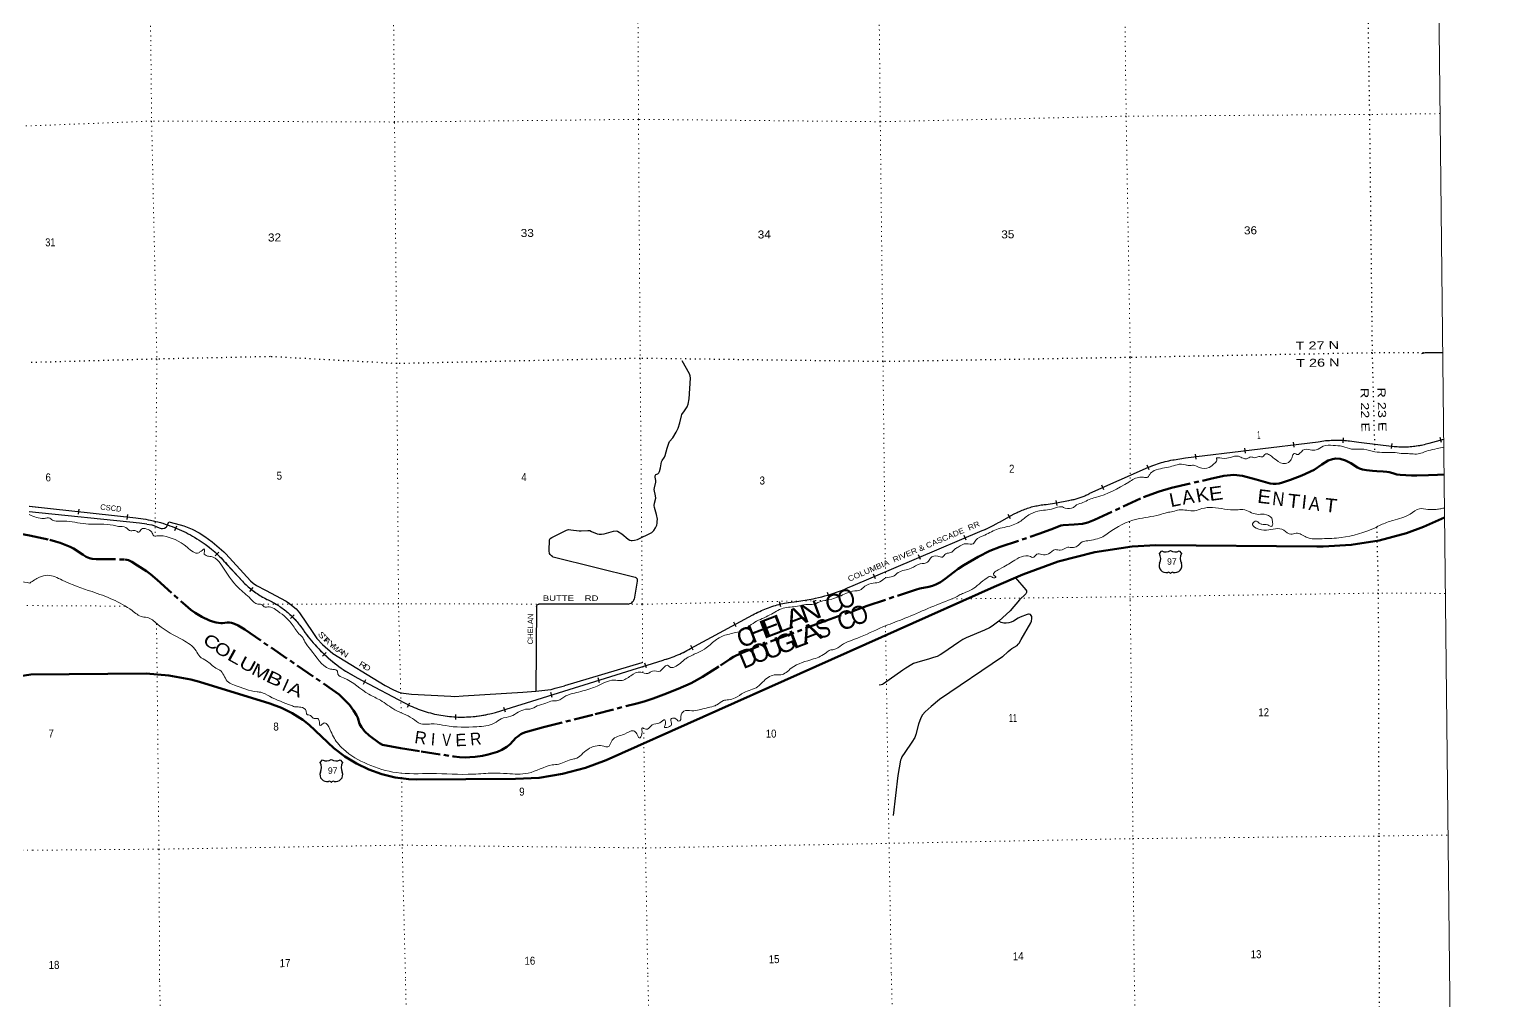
# Model space of a CAD drawing. Header units: feet. Extents: x -3 to 248627, y 0 to 184934.
# Drawn here: x 216568 to 248627, y 92388 to 113632 of the extents above; entities that cross this region are included whole.
import ezdxf
from ezdxf.enums import TextEntityAlignment as Align

# ---------------------------------------------------------------- set-up
doc = ezdxf.new("R2010")
doc.units = ezdxf.units.FT
doc.header["$LTSCALE"] = 70
doc.linetypes.add('DOTTED', pattern=[1.5, 0.3, -1.2])
doc.linetypes.add('LONG_DASH_SHORT_DASH', pattern=[9.9, 6, -1.2, 1.5, -1.2])
for name, color, linetype, lineweight in [('11', 7, 'LONG_DASH_SHORT_DASH', 60), ('16', 7, 'Continuous', 25), ('20', 7, 'Continuous', 70), ('29', 7, 'Continuous', 25), ('30', 7, 'Continuous', 35), ('34', 7, 'Continuous', 25), ('39', 7, 'Continuous', 13), ('4', 7, 'Continuous', 13), ('6', 7, 'DOTTED', 25), ('7', 7, 'DOTTED', 13)]:
    doc.layers.add(name, color=color, linetype=linetype, lineweight=lineweight)
doc.layers.add('12', color=7, linetype='Continuous')
doc.layers.add('41', color=7, linetype='Continuous')

msp = doc.modelspace()

# ---------------------------------------------------------------- linework, layer by layer
at = {"layer": '11'}
for points in [[(235939, 101375.78), (236039.97, 101404.68), (236235.68, 101436.59), (236314.35, 101460.73), (236383.06, 101487.98), (236486.81, 101541.22), (236594.33, 101613.08), (236876.94, 101835.4), (237002.01, 101915.38), (237313.07, 102095.83), (237568.92, 102226.35), (237792.41, 102316.34), (238662.79, 102602.25), (238961.45, 102717.57), (239121.64, 102780.27), (239169.85, 102788.82), (239408.08, 102801.62), (239589.63, 102817.17), (239650.38, 102828.26), (239711.99, 102845.67), (239853.71, 102903.37), (240930.03, 103399.09), (241270.28, 103526.26), (241540.45, 103604.89), (242389.83, 103799.83), (242686.65, 103869.02), (242903.1, 103890.74), (243088.28, 103867.87), (243386.79, 103789.19), (243696.55, 103697.03), (243762.13, 103687.8), (243826.01, 103687.8), (243892.23, 103698.8), (243966.33, 103717.21), (244143.67, 103776.35), (244390.02, 103874.79), (244659.61, 103995.36), (244828.99, 104115.95), (244966.31, 104198.38), (245057.31, 104232.34), (245132.87, 104246.73), (245227.62, 104241), (245339.7, 104204.49), (245462.36, 104144.02), (245605.66, 104045.68), (245645.82, 104028.47), (245714.69, 104008.06), (245800.89, 103990.02), (245932.09, 103972.89), (246026.69, 103966.75), (246167.31, 103960.44), (246247.68, 103952.31), (246296.41, 103943.1), (246377.26, 103922.39), (246468.04, 103899.06), (246537.35, 103887.35), (246662.07, 103879.06), (246784.84, 103875.31), (246901.12, 103875.12), (247156.11, 103880.62), (247353.46, 103887.67), (247499.03, 103896.13)], [(216338.66, 102605.82), (216571.75, 102563.08)], [(216571.75, 102563.08), (217015.9, 102463.44), (217140.32, 102432.7), (217244.41, 102397.53), (217462.89, 102311.29), (217530.7, 102278.66), (217743.41, 102136.95), (217808.26, 102098.42), (217880.24, 102066.84), (217942.31, 102051.56), (218032.35, 102046.77), (218658.56, 102037.15), (218696.37, 102031.29), (218733.84, 102020.39), (218808.61, 101986), (218935.57, 101907.34), (219128.03, 101780.77), (219213.4, 101715.05), (219359.48, 101589.37), (219979.13, 101036.59), (220100.42, 100934.85), (220190.21, 100872.49), (220340.56, 100785.67), (220508.95, 100704.8), (220568.81, 100683.08), (220652.86, 100662.09), (220753.18, 100646.77), (220790.66, 100647.63), (220893.31, 100658.49), (220946.02, 100657.75), (220989.85, 100648.2), (221054.36, 100627.31), (221135.25, 100592.63), (221282.67, 100502.71), (223194.11, 99188.28), (223338.69, 99082.84), (223415.91, 99013.28), (223564.25, 98857.51), (223657.59, 98733.85), (223720.74, 98634.47), (223747.35, 98576.84), (223788.76, 98445.61), (223828.08, 98372.71), (223901.71, 98276.97), (223998.67, 98184.97), (224222.03, 98022.2), (224291.54, 97986.66), (224685.86, 97911.73), (225135.04, 97838.31), (225851.54, 97728.18), (225973.18, 97714.4), (226098.9, 97709.4), (226201.62, 97711.98), (226316.65, 97721.56), (226477.09, 97745.99), (226600.45, 97772.92), (226805.91, 97832.15), (226899.04, 97872.21), (227006.02, 97940.2), (227077.8, 97999.11), (227201.92, 98132.78), (227244.51, 98168.7), (227314.43, 98214.5), (227359.19, 98238.53), (227411.87, 98259.77), (227808.12, 98366.05), (228935.01, 98652.67), (229847.27, 98888.57), (230006.99, 98931.87), (230206.42, 98995.06), (230441.42, 99081.55), (230756.24, 99207.71), (231038.05, 99335.28), (231282.32, 99471.13), (231679.65, 99718.27), (231882.02, 99859.33), (231966.32, 99909.16), (232129.02, 99985.14), (232890.33, 100285.61), (233919.36, 100675.87), (234887.95, 101023.44), (235939, 101375.78)]]:
    msp.add_lwpolyline(points, dxfattribs=at)
at = {"layer": '16'}
for p, q in [((241273.74, 102167.11), (241325.05, 102225.87)), ((241516.81, 102231.84), (241516.53, 102231.64)), ((241708.9, 102225.96), (241760.29, 102167.11)), ((222927.12, 97595.59), (222978.43, 97654.35)), ((223170.19, 97660.32), (223169.91, 97660.12)), ((223362.28, 97654.44), (223413.67, 97595.59))]:
    msp.add_line(p, q, dxfattribs=at)
for centre, radius, start, end in [((241419.95, 101901.58), 151.42, 159.09177, 283.81923), ((241080.76, 102056.48), 222.05, 332.97043, 29.75871), ((241416.13, 102383.53), 182.07, 239.97227, 303.45418), ((241617.91, 102383.03), 181.52, 236.33975, 300.08743), ((241617.9, 102383.53), 182.07, 236.54582, 236.59441), ((241614.07, 101901.58), 151.42, 256.18077, 20.90823), ((241953.26, 102056.48), 222.05, 150.24129, 207.02957), ((222734.14, 97484.96), 222.05, 332.97043, 29.75871), ((223069.51, 97812.01), 182.07, 239.97227, 303.45418), ((223271.29, 97811.51), 181.52, 236.33975, 300.08743), ((223271.28, 97812.01), 182.07, 236.54582, 236.59441), ((223606.64, 97484.96), 222.05, 150.24129, 207.02957), ((223073.33, 97330.06), 151.42, 159.09177, 283.81923), ((223267.45, 97330.06), 151.42, 256.18077, 20.90823)]:
    msp.add_arc(centre, radius, start, end, dxfattribs=at)
for centre, major_axis, start_param, end_param in [((241475.29, 101702.76), (-19.56, 51.67), 4.95877769, 6.28318531), ((241558.74, 101702.76), (19.56, 51.67), 0, 1.32637542), ((223128.67, 97131.24), (-19.56, 51.67), 4.95877769, 6.28318531), ((223212.12, 97131.24), (19.56, 51.67), 0, 1.32637542)]:
    msp.add_ellipse(centre, major_axis=major_axis, ratio=0.929097, start_param=start_param, end_param=end_param, dxfattribs=at)
at = {"layer": '20'}
for points in [[(216601.06, 99519.81), (219124.64, 99542.19), (219616.47, 99501.24), (220101.33, 99409.11), (220286.25, 99359.82), (221826.41, 98888.75), (222077.66, 98793.8), (222317.6, 98673.1), (222543.62, 98527.98), (222682.21, 98421.02), (223226.47, 97912.22), (223464.38, 97729.01), (223720.15, 97571.67), (223990.95, 97441.92), (224273.84, 97341.19), (224565.71, 97270.59), (224863.35, 97230.88), (225025.87, 97222.43), (227194.16, 97237.26), (227713.16, 97264.4), (228226.48, 97345.63), (228728.5, 97480.08), (229177.34, 97650.25), (237663.98, 101437.98), (238291.42, 101708.76), (239064.65, 101995.82), (239863.64, 102200.48), (240679.65, 102320.5), (241198.75, 102352.03), (244715.16, 102318.52), (244852.45, 102323.99), (245470.71, 102356.99), (246082.12, 102454.44), (246680.01, 102615.26), (247050.35, 102749.79), (247510.36, 102952.38)], [(209188.06, 96332.82), (211679.01, 97868.3), (212755.48, 98446.31), (213886.46, 98908.63), (215059.58, 99250.19), (215339.51, 99312.4), (215990, 99426.95), (216601.06, 99519.81)]]:
    msp.add_lwpolyline(points, dxfattribs=at)
at = {"layer": '29'}
for p, q in [((229858.35, 101565.5), (229789.25, 101171.61)), ((227655.73, 101004.98), (227642.99, 99160.56)), ((229660.54, 101062.35), (227709.43, 101061.04)), ((229959.17, 99777.53), (228270.51, 99274.83)), ((237841.23, 99910.7), (236465.24, 98972.84))]:
    msp.add_line(p, q, dxfattribs=at)
for points in [[(247465.2, 106557.27), (247084.24, 106559.31), (247001.49, 106532.98)], [(230509.43, 104469.06), (230547.27, 104578.28), (230566.51, 104614.53), (230633.28, 104696.06), (230710.24, 104822.91), (230749.86, 104906.72), (230791.73, 105022.23), (230823.42, 105176.26), (230835.88, 105210.24), (230891.33, 105284.98), (230946.8, 105375.6), (230968.29, 105434.48), (230990.93, 105547.73), (231022.62, 106000.75), (231018.1, 106055.13), (231004.51, 106100.42), (230843.09, 106384.07)], [(228011.35, 102095.16), (227980.35, 102113.85), (227956.58, 102143.29), (227939.6, 102170.48), (227929.42, 102224.83), (227943, 102464.93), (227957.71, 102494.38), (227988.27, 102519.29), (228314.23, 102677.85), (228358.37, 102689.18), (228404.77, 102686.91), (228586.99, 102664.27), (228635.66, 102664.26), (228780.53, 102673.32), (228820.14, 102668.8), (228862.02, 102650.66), (228980.85, 102598.58), (229025, 102591.77), (229080.45, 102591.78), (229133.65, 102600.83), (229341.9, 102655.19), (229397.35, 102662), (229427.91, 102655.19), (229518.46, 102596.3), (229658.8, 102478.52), (229695.01, 102458.14), (229722.18, 102451.35), (229749.34, 102451.34), (229801.4, 102455.88), (229862.52, 102473.99), (230174.9, 102628.01), (230202.06, 102650.68), (230222.43, 102673.33), (230256.39, 102732.21), (230283.55, 102786.58), (230294.87, 102829.62), (230297.13, 102868.11), (230298.26, 102915.69), (230279.02, 103017.61), (230233.75, 103171.63), (230230.35, 103219.21), (230238.28, 103271.3), (230262.04, 103380.03), (230256.39, 103425.32), (230230.35, 103568.04), (230233.75, 103602), (230265.44, 103724.31), (230266.57, 103765.1), (230251.86, 103837.57), (230251.86, 103864.77), (230256.39, 103878.34), (230267.7, 103891.95), (230306.19, 103910.05), (230331.08, 103930.46), (230346.93, 103959.88), (230369.57, 104041.42), (230389.94, 104175.09), (230401.26, 104199.98), (230455.58, 104276.99), (230471.43, 104308.73), (230487.27, 104390.25), (230509.43, 104469.06)], [(219134.63, 102809.68), (218978.84, 102829.26), (216566.79, 103078.07)], [(219134.63, 102809.68), (219243.43, 102793.38), (219292.09, 102779.79), (219408.67, 102725.42), (219450.54, 102716.36), (219476.57, 102714.1), (219519.58, 102720.89), (219558.06, 102741.28), (219572.77, 102757.14), (219618.04, 102856.8), (219868.17, 102795.64), (219944, 102770.73), (220125.09, 102698.24), (220279.01, 102621.23), (220405.78, 102541.95), (220564.21, 102426.44), (220822.26, 102204.46), (220861.9, 102163.68), (221406.26, 101570.24), (221459.48, 101518.13), (221533.02, 101470.58), (221727.69, 101366.38), (222180.4, 101126.29), (222256.28, 101076.43), (222338.85, 101008.5), (222398.89, 100956.39), (222474.67, 100872.6), (222768.93, 100442.24), (222855.58, 100310.09)], [(228011.35, 102095.16), (228052.14, 102084.27), (229813.27, 101647.83)], [(229813.27, 101647.83), (229826.3, 101642.7), (229836.49, 101634.77), (229854.59, 101612.12), (229859.12, 101597.39), (229858.35, 101565.5)], [(238126.51, 101638.38), (238354.42, 101375.49), (238370.29, 101350.58), (238372.53, 101330.19), (238370.29, 101312.07), (238354.44, 101284.89), (238218.61, 101153.51), (238014.88, 100913.41), (237763.98, 100686.18)], [(227655.73, 101004.98), (227661.18, 101027.72), (227670.8, 101044.71), (227683.82, 101054.91), (227696.27, 101059.44), (227709.43, 101061.04)], [(229660.54, 101062.35), (229696.14, 101070.76), (229725.57, 101084.35), (229736.89, 101092.28), (229758.39, 101112.67), (229774.24, 101134.19), (229781.03, 101146.64), (229789.25, 101171.61)], [(237763.98, 100686.18), (237616.49, 100578.18), (237559.91, 100539.67), (237448.98, 100487.57), (237050.6, 100319.96), (236978.16, 100283.71), (236892.14, 100229.35), (236539.02, 99989.25), (236479.04, 99948.49), (236415.66, 99916.77), (236338.7, 99889.59), (236249.28, 99866.94), (235968.59, 99785.39), (235901.82, 99760.48), (235858.81, 99737.83), (235732.05, 99660.82), (235665.27, 99617.78), (235244.24, 99318.78), (235218.22, 99302.93), (235194.44, 99296.13), (235149.17, 99291.6)], [(237841.23, 99910.7), (237965.12, 100020.97), (238011.53, 100061.74), (238051.13, 100088.92), (238164.31, 100156.88), (238190.35, 100184.06), (238210.72, 100208.98), (238250.33, 100283.72), (238463.11, 100650.67), (238475.57, 100684.65), (238486.88, 100743.54), (238485.75, 100786.57), (238473.3, 100813.76), (238454.06, 100831.88), (238428.03, 100840.94), (238409.92, 100840.94), (238386.15, 100831.88), (238231.1, 100775.25), (238186.95, 100754.86), (238082.82, 100691.44), (238034.16, 100664.26), (237983.23, 100650.67), (237925.51, 100643.88), (237870.05, 100646.14), (237815.72, 100659.73), (237763.98, 100686.18)], [(222855.58, 100310.09), (222977.23, 100177.19), (223203.59, 99982.4), (224344.43, 99280.22), (224530.05, 99189.62), (224648.89, 99135.26), (224700.96, 99119.41), (224747.35, 99112.61), (224923.91, 99094.49), (225779.54, 99044.66), (225867.84, 99042.39), (226055.7, 99053.72), (227359.52, 99135.26), (227642.99, 99160.56)], [(227642.99, 99160.56), (227903.94, 99185.09), (227972.98, 99196.42), (228063.52, 99219.07), (228270.51, 99274.83)], [(236465.24, 98972.84), (236282.13, 98822.74), (236150.84, 98704.95), (236097.65, 98639.26), (236060.3, 98573.58), (236010.5, 98433.14), (235952.78, 98206.63), (235924.48, 98143.21), (235861.1, 98039.02), (235707.18, 97812.51), (235646.06, 97717.37), (235627.95, 97678.86), (235616.63, 97644.89), (235557.78, 97309.65), (235455.38, 96435.01)]]:
    msp.add_lwpolyline(points, dxfattribs=at)
at = {"layer": '34'}
for p, q in [((244220.51, 104493.82), (244207.02, 104603.6)), ((245289.92, 104585.51), (245297.47, 104695.86)), ((246351.96, 104462.51), (246365.42, 104572.29)), ((247441.51, 104594.58), (247412.74, 104701.38)), ((242078.63, 104230.59), (242065.14, 104340.37)), ((243156.63, 104360.44), (243143.14, 104470.22)), ((241052.61, 104000.41), (241007.58, 104101.44)), ((240059.81, 103560.77), (240014.78, 103661.79)), ((239036, 103220.35), (239016.45, 103329.22)), ((217642.21, 103025.41), (217654.31, 103135.36)), ((218708.26, 102910.65), (218720.37, 103020.59)), ((238019.28, 102927.23), (237965.22, 103023.73)), ((219747.58, 102674), (219789.61, 102776.32)), ((237050.17, 102457.44), (237006.82, 102559.2)), ((220633.79, 102117.08), (220709.22, 102197.98)), ((236050.24, 102034.26), (236006.88, 102136.02)), ((235064.84, 101611.6), (235021.49, 101713.36)), ((221390.92, 101334.15), (221459.81, 101420.69)), ((234051.05, 101208.96), (234018.67, 101314.73)), ((232996.97, 101003.79), (232970.59, 101111.2)), ((222276.8, 100748.33), (222354.94, 100826.62)), ((232022.48, 100567.3), (231969.89, 100664.61)), ((231080.44, 100055.24), (231027.86, 100152.54)), ((222977.94, 99919.67), (223053.92, 100000.05)), ((230059.42, 99664.22), (230026.41, 99769.79)), ((223874.82, 99312.29), (223926.25, 99410.22)), ((229036.85, 99341.74), (229003.84, 99447.31)), ((227999.76, 99020.19), (227966.75, 99125.76)), ((224834.91, 98805.18), (224886.34, 98903.11)), ((226977.19, 98697.71), (226944.18, 98803.28)), ((225890.92, 98539), (225895.16, 98649.53))]:
    msp.add_line(p, q, dxfattribs=at)
at = {"layer": '34', "lineweight": 13}
for p, q in [((247170.65, 104579.72), (247491.95, 104666.28)), ((239756.77, 103484.27), (241037.59, 104055.15)), ((216567.99, 103200.15), (218894.98, 102943.91)), ((234527.28, 101443.57), (237402.77, 102668.65)), ((220884.59, 101930.65), (221224.75, 101560.67)), ((231023.48, 100088.23), (232389.35, 100826.37)), ((223733.39, 99446.99), (224893.9, 98837.58))]:
    msp.add_line(p, q, dxfattribs=at)
at = {"layer": '34'}
for points in [[(232920.69, 101043.43), (232960.51, 101053.74), (233000.35, 101063.53), (233040.66, 101072.49), (233080.78, 101080.81), (233121.37, 101088.31), (233161.76, 101095.16), (233162.38, 101095.27), (233344.68, 101119.14), (233702.44, 101176.84), (233757.52, 101189.34), (233824.46, 101204.49), (233890.68, 101221.08), (233956.65, 101238.83), (234022.83, 101257.43), (234088.29, 101277.47), (234153.12, 101298.57), (234218.16, 101320.53), (234282.47, 101343.93), (234346.16, 101368.4), (234409.97, 101394.11), (234472.76, 101420.79), (234526.84, 101444.58), (237402.34, 102669.66), (237463.49, 102696.1), (237523.7, 102723.81), (237583.47, 102752.56), (237643.28, 102782.15), (237702.15, 102813), (237760.22, 102844.76), (237789.75, 102861.23), (238083.85, 103025.99), (238162.24, 103063.05), (238190.17, 103076.73), (238218.28, 103089.71), (238246.6, 103102.21), (238275.26, 103114.47), (238304.07, 103126), (238332.95, 103136.99), (238362.16, 103147.74), (238391.53, 103157.76), (238420.97, 103167.24), (238450.81, 103176.31), (238480.57, 103184.75), (238510.48, 103192.86), (238540.73, 103200.35), (238570.88, 103207.19), (238601.26, 103213.57), (238631.65, 103219.53), (238662.35, 103224.88), (238692.9, 103229.73), (238723.76, 103233.95), (238754.46, 103237.69), (238785.39, 103240.96), (238798.15, 103242.07), (239021.48, 103275.87), (239290.71, 103324.2), (239345.1, 103338.44), (239367.51, 103342.52), (239389.66, 103347.08), (239411.73, 103352.01), (239433.9, 103357.23), (239455.84, 103362.93), (239477.59, 103369), (239499.42, 103375.34), (239521.03, 103382.18), (239542.45, 103389.38), (239563.92, 103396.97), (239585.08, 103404.92), (239606.19, 103413.12), (239627.21, 103421.82), (239647.9, 103430.87), (239668.54, 103440.3), (239688.99, 103449.97), (239709.35, 103460.14), (239729.42, 103470.53), (239749.4, 103481.42), (239756.28, 103485.25), (241037.15, 104056.16), (241076.48, 104072.63), (241115.95, 104088.12), (241155.7, 104102.91), (241195.87, 104117.37), (241236.2, 104130.84), (241276.6, 104143.53), (241317.4, 104155.87), (241358.37, 104167.22), (241399.39, 104177.8), (241440.93, 104187.8), (241482.3, 104196.95), (241523.87, 104205.64), (241565.82, 104213.44), (241595.33, 104218.39), (241848.22, 104257.28), (244746.26, 104613.44), (244786.96, 104620.18), (244827.61, 104625.94), (244868.38, 104631.02), (244909.47, 104635.66), (244950.48, 104639.35), (244991.38, 104642.29)], [(244991.38, 104642.29), (245032.59, 104644.8), (245073.73, 104646.35), (245114.76, 104647.15), (245156.13, 104647.3), (245197.16, 104646.68), (245238.27, 104645.59), (245279.54, 104643.57), (245320.46, 104640.77), (245361.51, 104637.27), (245402.4, 104633.27), (245428.56, 104630.18), (245633.31, 104605.61), (246404.27, 104511.1), (246439.53, 104507.76), (246474.68, 104505.23), (246509.89, 104503.31), (246545.35, 104501.77), (246580.68, 104501.06), (246615.88, 104500.97), (246651.32, 104501.26), (246686.63, 104502.39), (246721.81, 104504.13), (246757.25, 104506.46), (246792.34, 104509.44), (246827.48, 104512.81), (246862.69, 104516.99), (246897.57, 104521.82), (246932.5, 104527.26), (246967.29, 104533.11), (247002.14, 104539.77), (247036.63, 104546.87), (247071.21, 104554.79), (247105.42, 104563.15), (247139.69, 104572.1), (247170.36, 104580.78), (247491.66, 104667.34)], [(216565.59, 103203.07), (218895.1, 102945), (218949.73, 102939.18), (219003.94, 102932.14), (219058.05, 102924.17), (219112.41, 102915.53), (219166.33, 102905.68), (219219.84, 102894.93), (219273.6, 102883.51), (219326.93, 102870.88), (219379.85, 102857.34), (219432.99, 102842.84), (219485.41, 102827.45), (219537.75, 102811.46), (219589.99, 102794.2), (219641.49, 102776.06), (219692.91, 102757), (219743.95, 102737.34), (219794.87, 102716.43), (219845.08, 102694.96), (219895.19, 102672.24), (219944.6, 102648.96), (219993.91, 102624.73), (220042.51, 102599.64), (220090.7, 102573.64), (220138.52, 102547.05), (220185.89, 102519.24), (220232.9, 102490.84), (220279.18, 102461.56), (220325.09, 102431.67), (220370.25, 102400.61), (220415.02, 102368.96), (220439.12, 102351.52), (220476.89, 102322.96), (220513.8, 102293.7), (220550.21, 102263.79), (220586.52, 102233.28), (220621.96, 102202.07), (220656.71, 102170.37), (220691.34, 102138.08), (220725.11, 102105.07), (220758.18, 102071.59), (220790.97, 102037.28), (220822.85, 102002.65), (220854.41, 101967.6), (220885.44, 101931.52), (220885.55, 101931.23), (221225.55, 101561.43), (221250.19, 101536.13), (221275.27, 101511.52), (221300.79, 101487.33), (221326.75, 101463.28), (221353.14, 101439.94), (221379.83, 101417.15), (221406.96, 101394.51), (221434.52, 101372.57), (221462.37, 101351.2), (221490.81, 101330.1), (221519.4, 101309.71), (221548.29, 101289.59), (221577.75, 101270.04), (221607.37, 101251.21), (221637.43, 101232.79), (221667.63, 101214.79), (221698.43, 101197.36), (221729.23, 101180.5), (221760.61, 101164.2), (221770.87, 101158.97), (221787.67, 101151.42), (221816.53, 101137.87), (221845.28, 101123.82), (221873.85, 101109.41), (221902.02, 101094.28), (221929.98, 101078.79), (221957.71, 101062.68), (221985.24, 101046.22), (222012.25, 101029.19), (222039.08, 101011.81), (222065.55, 100993.96), (222091.79, 100975.49), (222117.56, 100956.72), (222143.24, 100937.44), (222168.32, 100917.74), (222193.3, 100897.53), (222217.68, 100876.92), (222241.85, 100855.93), (222265.57, 100834.64), (222289.06, 100812.74), (222311.93, 100790.41), (222334.5, 100767.88), (222356.83, 100744.75), (222378.6, 100721.44), (222400.02, 100697.68), (222420.94, 100673.35), (222441.45, 100648.96), (222461.61, 100624.11), (222481.27, 100598.7), (222500.52, 100573.24), (222519.33, 100547.45), (222537.62, 100521.11), (222558.96, 100490.19)], [(222558.96, 100490.19), (222592.91, 100442.35), (222627.94, 100395.07), (222663.58, 100348.24), (222700.14, 100302.42), (222737.31, 100257.05), (222775.27, 100212.41), (222814.29, 100168.35), (222853.79, 100125.17), (222894.19, 100082.26), (222935.23, 100040.56), (222977.17, 99999.12), (223019.75, 99958.87), (223062.95, 99919.06), (223106.62, 99880.13), (223151.36, 99841.78), (223196.73, 99804.62), (223242.42, 99768.06), (223289.17, 99732.06), (223336.11, 99697.11), (223383.81, 99662.9), (223432.46, 99629.71), (223481.11, 99597.28), (223530.53, 99565.58), (223580.9, 99534.91), (223631.27, 99504.99), (223682.12, 99475.96), (223733.91, 99447.96), (224894.38, 98838.57), (224937.26, 98819.06), (224980.37, 98800.64), (225023.83, 98782.94), (225067.75, 98765.63), (225111.87, 98749.41), (225156.1, 98734.02), (225200.79, 98719.02), (225245.69, 98705.1), (225290.68, 98692.04), (225336.26, 98679.59), (225381.68, 98668.11), (225427.34, 98657.11), (225473.44, 98647.1), (225519.39, 98638.04), (225565.69, 98629.71), (225611.97, 98621.99), (225658.69, 98615.24), (225705.15, 98609.21), (225752.06, 98604.16), (225798.72, 98599.83), (225845.7, 98596.22), (225892.54, 98593.58), (225939.49, 98591.78), (225986.4, 98590.58), (226033.52, 98590.48), (226080.62, 98590.98), (226127.58, 98592.43), (226174.51, 98594.49), (226221.41, 98597.76), (226268.29, 98601.62), (226314.9, 98606.19), (226361.61, 98611.62), (226408.17, 98618.01), (226454.83, 98625.24), (226501.11, 98632.94), (226547.34, 98641.85), (226593.32, 98651.47), (226639.28, 98661.69), (226672.44, 98669.74), (226756.96, 98688.79), (230425.43, 99835.87), (230457.48, 99847.66), (230499.85, 99860.17), (230541.65, 99873.57), (230583.23, 99887.7), (230624.92, 99902.38), (230666.09, 99917.96), (230706.81, 99934.19), (230747.63, 99950.98), (230787.92, 99968.66), (230827.76, 99987.02), (230867.64, 100006.16), (230906.82, 100025.88), (230945.86, 100046.1), (230984.62, 100067.28), (231022.7, 100089.06), (231022.96, 100089.2), (232388.82, 100827.34), (232424.94, 100847.18), (232461.33, 100866.09), (232498.05, 100884.39), (232535.21, 100902.39), (232572.63, 100919.44), (232610.18, 100935.77), (232648.16, 100951.8), (232686.41, 100966.9), (232724.78, 100981.25), (232763.71, 100995.11), (232802.57, 101008.13), (232841.65, 101020.72), (232881.21, 101032.5), (232920.69, 101043.43)]]:
    msp.add_lwpolyline(points, dxfattribs=at)
at = {"layer": '34', "lineweight": 13}
for points in [[(241595.5, 104217.3), (241848.37, 104256.19), (244746.42, 104612.35)], [(245428.43, 104629.09), (245633.18, 104604.52), (246404.15, 104510.01)], [(238798.28, 103240.98), (239021.66, 103274.78), (239290.95, 103323.12), (239345.34, 103337.37)], [(237790.29, 102860.27), (238084.35, 103025.01), (238162.72, 103062.06)], [(233162.54, 101094.18), (233344.84, 101118.05), (233702.65, 101175.76), (233757.76, 101188.27)], [(226672.69, 98668.67), (226757.25, 98687.73), (230425.78, 99834.83), (230457.83, 99846.62)]]:
    msp.add_lwpolyline(points, dxfattribs=at)
for centre, radius, start, end in [((245144.67, 102288.52), 2357.71, 83.08745, 99.72464), ((246607.27, 106525.49), 2025.68, 264.24513, 286.14791), ((241991.15, 101815.13), 2434.54, 99.35283, 113.05894), ((238953.62, 101470.91), 1776.87, 95.01531, 116.43016), ((239120.16, 104617.66), 1299.93, 279.97541, 299.32257), ((218580.31, 99820.77), 3138.95, 53.70308, 84.24656), ((235911.16, 106172.84), 3808.44, 293.05771, 299.56503), ((218819.69, 100184.21), 2704.42, 40.22365, 53.23246), ((222679.87, 102961.33), 2019.71, 223.90744, 243.23686), ((232913.85, 105019.35), 3922.93, 282.42271, 294.28539), ((221026.13, 99483.98), 1832, 34.45646, 66.03028), ((233534.83, 98769.32), 2354.49, 99.09772, 119.11139), ((225316.98, 102416.03), 3364.95, 214.28569, 241.92601), ((229757.13, 102270.03), 2522.68, 286.12665, 300.13158), ((226023.6, 101283.79), 2694.47, 245.21171, 283.93946)]:
    msp.add_arc(centre, radius, start, end, dxfattribs=at)
at = {"layer": '39'}
for points in [[(234109.75, 101167.66), (234278.12, 101228.63), (234420.23, 101293.24), (234612.86, 101348.51), (234723.42, 101366.27), (234833.01, 101450.56), (235019.39, 101519.86), (235164.08, 101546.2), (235299.77, 101636.92), (235444.46, 101663.26), (235564.07, 101751.73), (235848.83, 101844.66), (236040.87, 101940.25), (236207.54, 101979.01), (236268.74, 102066.61), (236427.29, 102109.29), (236530.34, 102088.63), (236607.86, 102162.36), (236714.3, 102186.12), (236799.84, 102261.99), (236873.71, 102309.46), (237056, 102382.72), (237205.15, 102378.88), (237260.44, 102456.32), (237456.25, 102570.11), (237752.43, 102709.59), (237925.14, 102748.43), (238215.69, 102859.6), (238421.01, 103011.84), (238613.26, 103093.32), (238957.35, 103151.7), (239134.88, 103190.29), (239216.73, 103160.72), (239393.82, 103175.43), (239465.55, 103230.94), (239603.84, 103281.37), (239737.87, 103347.88), (239880.28, 103392.33), (240604.78, 103729.69), (240849.05, 103836.13), (240949.85, 103831.57), (241022.28, 103838.69), (241063.74, 103897.78), (241161.28, 103979.88), (241345.91, 104031), (241512.66, 104063.71), (241661.09, 104110.26), (241848.51, 104106.98), (241917.26, 104089.85), (242019.9, 104097.42), (242147.57, 104046.88), (242365.09, 104052.11), (242490.63, 104148.74), (242527.74, 104229.94), (242519.45, 104245.95), (242636.22, 104251.71), (242829.37, 104270.7), (243006.34, 104293.48), (243105.69, 104250.58), (243182.38, 104241.64), (243272.5, 104279.26), (243357.37, 104262.37), (243451.66, 104289.98), (243530.31, 104285.09), (243599.94, 104346.61), (243682.88, 104323.64), (243825.51, 104212.83), (244030.13, 104135.2), (244143.99, 104203.43), (244186.85, 104304.88), (244230.44, 104355.93), (244281.15, 104332.49), (244412.79, 104425.17), (244571.8, 104435.58), (244702.8, 104433.49), (244856.8, 104512.39), (245070.09, 104531.67), (245281.98, 104508.59), (245476.2, 104452.99), (245746.27, 104446.9), (245986.79, 104394), (246186.51, 104376.79), (246432.32, 104376.39), (246607.94, 104352.77), (246744.98, 104350.76), (246898.22, 104342.95), (247148.99, 104417.23), (247347.84, 104460.49), (247489.41, 104494.98)], [(216567.01, 103017.97), (216881.48, 102934.37), (216958.66, 102944.66), (216989.53, 102944.66), (217077.01, 102898.35), (217236.52, 102877.77), (217390.89, 102872.63), (217859.14, 102810.88), (218399.23, 102784.4), (218514.42, 102759.89), (218678, 102734.08), (218783.76, 102665.07), (218874.32, 102672.46), (218961.52, 102633.42), (219016.93, 102702.8), (219135.81, 102702.54), (219243.56, 102635.57), (219291.08, 102553.61), (219379.71, 102554.92), (219492.61, 102550.54), (220015.98, 102304.21), (220271.56, 102184.99), (220321.42, 102220.01), (220367.26, 102254.96), (220387.23, 102267.36), (220394.06, 102213.02), (220392.89, 102154.53), (220433.67, 102120.85), (220542.76, 102100.28), (220633.96, 102063.32), (220767.11, 101912.05), (221138.92, 101417.49), (221404.27, 101179.45), (221563.11, 101062.83), (221641.81, 101053.91), (221698.97, 101002.33), (221811.83, 100999.97), (221951.73, 100939.53), (222292.46, 100644.13), (222463.02, 100412.75), (222553.08, 100315.28), (222592.54, 100233.2), (222717.86, 100065.68), (223126.84, 99648.29), (223235.94, 99627.72), (223292.6, 99610.41), (223315.92, 99530.1), (223435.99, 99447.19), (223993.22, 99088.45), (224244.95, 98957.08), (224558.18, 98752.01), (224941.72, 98562.09), (225126.74, 98445.86), (225280.01, 98436.03), (225420.96, 98442.15), (225663.29, 98403.39), (226354.71, 98379.33), (226732.4, 98455.49), (226886.14, 98552.53), (227096.86, 98610.08), (227419.08, 98760.03), (227513.7, 98765.46), (227673.86, 98836.38), (227860.41, 98893.58), (228004.75, 98944.11), (228121.49, 98951.88), (228297.36, 99051.27), (228485.84, 99114.54), (228845.02, 99216.64), (228979.28, 99267.02), (229350.14, 99397.51), (229501.39, 99387.65), (229717.43, 99495.7), (229933.88, 99575.52), (230087.46, 99543.51), (230195.51, 99595.52), (230358.67, 99597.93), (230420.31, 99655.3), (230477.97, 99708.57), (230522.05, 99725.36), (230558.77, 99693.64), (230801.44, 99771.83), (230900.99, 99853.96), (230970.88, 99897.33), (231188.97, 100003.39), (231368.87, 100102.84), (231587.86, 100285.53), (231840.1, 100398.14), (232117.12, 100468.78), (232428.63, 100662.92), (232756.75, 100823.03), (233046.77, 100970.48), (233362.44, 101015.47), (233545.28, 101050.44), (233682.26, 101052.46), (233850.65, 101111.41), (234109.75, 101167.66)], [(236152.04, 100937.75), (236660.81, 101144.89), (236853, 101230.4), (236894.95, 101255.22), (236999.03, 101303.13), (237173.21, 101380.31), (237505.97, 101637.28), (237592.18, 101666.78), (237628.82, 101641.11), (237701.22, 101650.24), (237658.28, 101693.97), (237779.26, 101826.82), (238074.98, 101998.55), (238454.33, 102098.93), (238502.96, 102079.48), (238596.59, 102153.45), (238701.46, 102146.94), (238848.36, 102159.19), (239000.14, 102252.17), (239107.14, 102237.62), (239275.44, 102302.62), (239368.19, 102297.94), (239476.59, 102325.76), (239588.03, 102422.17), (239706.55, 102446.1), (239877.34, 102478.87), (240037.73, 102533.67), (240163.42, 102620.22), (240779.68, 102917.67), (241275.95, 103013.72), (241444.49, 103062.59), (241567.05, 103086.58), (241709.6, 103120.95), (242042.29, 103103.69), (242204.85, 103148.44), (242438.19, 103174.07), (242964.82, 103121.36), (243101.74, 103127.42), (243403.42, 103025.01), (243564.6, 103025.38), (243729.07, 102937.07), (243748.48, 102848.64), (243747.39, 102784.1), (243733.58, 102763.73), (243644.51, 102792.66), (243513.35, 102806.85), (243454.52, 102834.21), (243397.54, 102873.7), (243309.66, 102819.97), (243387.61, 102724.34), (243617.91, 102681.37), (243992.7, 102678.84), (244149.14, 102588.4), (244265.66, 102612.31), (244486.53, 102524.84), (244833.58, 102489.64), (245248.25, 102515.93), (245990.6, 102732.58), (246240.83, 102845.16), (246381.23, 102889.58), (246757.98, 103030.24), (246963.83, 103146.2), (247141.33, 103132.7), (247328.72, 103131.43), (247429.24, 103147.03), (247511.56, 103166.4)], [(197514.12, 92620.99), (197723, 92824.95), (198015, 93043.95), (198578, 93470.95), (199094, 93808.95), (199430, 94002.95), (199670, 94116.95), (199857, 94191.95), (200027, 94433.95), (200167, 94520.95), (200268, 94644.95), (200416, 94751.95), (200583, 94687.95), (200727, 94784.95), (200939, 94877.95), (201250, 95016.95), (201307, 95096.95), (201277, 95269.95), (201388, 95426.95), (201575, 95555.95), (201744, 95650.95), (201860, 95706.95), (201857, 95759.95), (201788, 95792.95), (201729, 95864.95), (201662, 96014.95), (201728, 96063.95), (201831, 96077.95), (201922, 95999.95), (202008, 95946.95), (202060, 95969.95), (202067, 96029.95), (202054, 96104.95), (202018, 96099.95), (201988, 96093.95), (201970, 96171.95), (202075, 96223.95), (202206, 96231.95), (202344, 96170.95), (202567, 95935.95), (202676, 95886.95), (202712, 95939.95), (202658, 96080.95), (202650, 96168.95), (202809, 96217.95), (203018, 96298.95), (203270, 96457.95), (203509, 96543.95), (203700, 96739.95), (203870, 96846.95), (204037, 96973.95), (204269, 97023.95), (204421, 97095.95), (204789, 97348.95), (205100, 97469.95), (205760, 97714.95), (206200, 97865.95), (206375, 98003.95), (206597, 98175.95), (206829, 98196.95), (206946, 98184.95), (206990, 98237.95), (207091, 98208.95), (207245, 98277.95), (207487, 98453.95), (207858, 98597.95), (208214, 98802.95), (208493, 98932.95), (208717, 99083.95), (208976, 99139.95), (209241, 99279.95), (209672, 99591.95), (210186, 99927.95), (210628, 100215.95), (210967, 100347.95), (211310, 100474.95), (211753, 100692.95), (212152, 100857.95), (212523, 101013.95), (212962, 101239.95), (213207, 101316.95), (213515, 101365.95), (213999, 101515.95), (214465, 101662.95), (214762, 101660.95), (215055, 101722.95), (215382, 101769.95), (215635, 101680.95), (215944, 101615.95), (216336, 101564.95), (216581.75, 101519.82)], [(216577.01, 101521.6), (216789.68, 101647.58), (216970.39, 101690.58), (217284.22, 101584.32), (217938.61, 101333.88), (218386.34, 101163.06), (218812.96, 100919.34), (219040.58, 100783.58), (219173.91, 100759.33), (219385.64, 100607.21), (219924.33, 100276.42), (220211.82, 100040.73), (220294.19, 99916.93), (220442.7, 99818.31), (220646.43, 99662.03), (220758.24, 99593.11), (220836.53, 99473.28), (220920.86, 99353.55), (221052.78, 99286.94), (221550.5, 99143.08), (221627.22, 99132.11), (221819.89, 99044.22), (222298.31, 98841.6), (222389.39, 98812.7), (222500.27, 98808.29), (222620.42, 98719.33), (222635.51, 98651), (222716.43, 98628), (222771.75, 98564.29), (222872.62, 98555.7), (222909.98, 98479.63), (222927.2, 98403.26), (222967.08, 98432.08), (223027.07, 98463.21), (223137.88, 98323.71), (223303.37, 98025.72), (223434.32, 97886.51), (223958.82, 97561.56), (224598.18, 97375.43), (225350.01, 97354.28), (226279.01, 97341.81), (226709.85, 97364.31), (227012.21, 97354.66), (227471.46, 97363.47), (227998.76, 97542.65), (228145.55, 97562.97), (228452.24, 97672.35), (228536.58, 97691.75), (228668.02, 97798.54), (228979.93, 97964.46), (229131.18, 97954.6), (229214.04, 97937.68), (229312.63, 98086.33), (229576.73, 98215.25), (229773.09, 98290.74), (229852.66, 98221.34), (229902.29, 98133.36), (229961.41, 98224.97), (229971.64, 98354.16), (230048.65, 98323.04), (230084.85, 98327.61), (230184.26, 98419.81), (230350.84, 98464.62), (230458.11, 98532.21), (230468.46, 98411.92), (230458.11, 98362.4), (230476.12, 98359.83), (230586.75, 98398.42), (230605.32, 98422.01), (230595.52, 98542.84), (230681.84, 98564.28), (230771.38, 98503.1), (230800.29, 98516.77), (230814.27, 98602.54), (230879.06, 98720.44), (231050.19, 98729.02), (231367.68, 98788.16), (231526.29, 98826.8), (231596.38, 98856.06), (231743.23, 98952.85), (231853.86, 98968.29), (231999.15, 99009.21), (232184.89, 99122.85), (232491.28, 99252.4), (232630.4, 99385.52), (232888.45, 99514.35), (232997.28, 99511.92), (233224.86, 99658.45), (233715.56, 99861.29), (233995.56, 100004.56), (234071.38, 100056.09), (234155.87, 100065.4), (234327.74, 100162.71), (234672.06, 100317.01), (235230.64, 100563.2), (235647.39, 100724.62), (236152.04, 100937.75)]]:
    msp.add_spline(points, degree=3, dxfattribs=at)
at = {"layer": '4'}
msp.add_lwpolyline([(0, 183577.08), (30826.42, 183598.29), (61611.62, 183645.77), (92479.02, 183767.9), (123305.1, 183916.31), (154130.93, 184107.12), (184956.47, 184340.33), (215781.67, 184615.95), (246606.46, 184933.96), (248626.55, 1367.98), (217549.25, 1047.36), (186473.05, 772.71), (155393.5, 534.37), (124315.15, 341.99), (93236.57, 192.37), (62157.81, 85.49), (31078.95, 21.37), (0, -0.01)], close=True, dxfattribs=at)
msp.add_lwpolyline([(0, 183577.08), (30826.42, 183598.29), (61611.62, 183645.77), (92479.02, 183767.9), (123305.1, 183916.31), (154130.93, 184107.12), (184956.47, 184340.33), (215781.67, 184615.95), (246606.46, 184933.96), (248626.55, 1367.98), (217549.25, 1047.36), (186473.05, 772.71), (155393.5, 534.37), (124315.15, 341.99), (93236.57, 192.37), (62157.81, 85.49), (31078.95, 21.37), (0, -0.01)], close=True, dxfattribs=at)
at = {"layer": '6'}
for points in [[(245714.42, 122302.77), (245786.53, 117023.49), (245866.32, 111770.05), (245925.41, 106554.62), (245980.58, 104394.9)], [(247465.2, 106557.27), (245925.41, 106554.62), (240638.02, 106454.27), (235231.6, 106364.26), (229921.59, 106434.97), (224602.17, 106320.03), (221833.65, 106472.68), (219356.21, 106419.92), (216535.38, 106340.99)], [(246022.7, 102745.95), (246059.59, 101301.99), (246071.74, 95989.07), (246079.15, 93099.75)], [(246079.15, 93099.75), (246089, 90696.15), (246123.95, 85381.1), (246169.43, 80025.88), (246256.63, 74713.47), (246340.36, 69354.68), (246431.49, 64050.39), (246500.95, 58707.54), (246586.57, 53358.85), (246582.48, 53364.84), (246639.24, 47217.39)]]:
    msp.add_lwpolyline(points, dxfattribs=at)
at = {"layer": '7'}
for p, q in [((214936, 101021.95), (216586.53, 101027.96)), ((218656.41, 101016.44), (216586.53, 101027.96)), ((229968.91, 101058.05), (233992.44, 101142.19)), ((214942, 95692.95), (216638.05, 95678.05))]:
    msp.add_line(p, q, dxfattribs=at)
for points in [[(219049.38, 128614.05), (219065.13, 127442.15), (219095.73, 122107.33), (219185.53, 116858.07), (219240.86, 111624.44), (219356.21, 106419.92), (219316.55, 102552.7)], [(224698.61, 98679.07), (224639.63, 101067.99), (224602.17, 106320.03), (224552.16, 111604.16), (224503.93, 116904.44), (224435.93, 122178.21), (224389.25, 127091.3)], [(240358.47, 125158.66), (240378.19, 122375.59), (240481.21, 117047.89), (240547.81, 111731.75), (240638.02, 106454.27), (240637.92, 103745.07)], [(235285.63, 101629.9), (235231.6, 106364.26), (235172.07, 111609.94), (235117.22, 116950.44), (235051.35, 122216.19), (235027.26, 125007.22)], [(229801.09, 124589.37), (229827.6, 122173.24), (229856.86, 116931.15), (229886.49, 111662.86), (229921.59, 106434.97), (229968.91, 101058.05), (229978.21, 99573.66)], [(247411.56, 111787.86), (245866.32, 111770.05), (240547.81, 111731.75), (235172.07, 111609.94), (229886.49, 111662.86), (224552.16, 111604.16), (219240.86, 111624.44), (216485.53, 111516.94)], [(240623.12, 102861.44), (240637.24, 101147.52), (240697.08, 95931.79), (240723.55, 93039.3)], [(229968.91, 101058.05), (224639.63, 101067.99), (221574.53, 101058.08)], [(247522.2, 101295.37), (246059.59, 101301.99), (240638.93, 101221.85), (236729.44, 101173.99)], [(219348.98, 100632.1), (219401.98, 95701.66), (219416.68, 92824.71)], [(235413.59, 92987.89), (235363.39, 95828.75), (235286.77, 100586.5)], [(229997.79, 98353.26), (230039.73, 95727.86), (230089.11, 92929.77)], [(224791.46, 92883.95), (224719.8, 95788.34), (224707.13, 97371.1)], [(216638.05, 95678.05), (219401.98, 95701.66), (224719.8, 95788.34), (230039.73, 95727.86), (235363.39, 95828.75), (240697.08, 95931.79), (246071.74, 95989.07), (247581.44, 96011.13)], [(236025.2, 47103.79), (236001.09, 48021.06), (235943.93, 53343.9), (235872.67, 58668.58), (235782.93, 64025.29), (235723.57, 69364.22), (235634.57, 74658.47), (235553.64, 79950.8), (235518.14, 85312.19), (235473.06, 90633.16), (235413.59, 92987.89)], [(240723.55, 93039.3), (240777, 90730.85), (240808.06, 85339.43), (240851.32, 80002.32), (240946.68, 74679.94), (241012.12, 69337.05), (241093.25, 64028.6), (241178.84, 58681.92), (241266.02, 53371.53), (241355.71, 48018.86), (241369.94, 47160.37)], [(219416.68, 92824.71), (219464.75, 90535.64), (219546.06, 85211.07), (219625.51, 79874.4), (219686.88, 74535.49), (219751.01, 69134.15), (219822.27, 63809.46), (219879.31, 58496.69), (219949.21, 53117.59), (219990.67, 47762.32), (219998.81, 46941.72)], [(225348.35, 46994.55), (225333.99, 47864.76), (225298.77, 53201.97), (225221.24, 58546.73), (225163.77, 63895.76), (225106.22, 69250.84), (224994.95, 74558.92), (224917.22, 79919.8), (224857.76, 85266.79), (224842.39, 90626.41), (224791.46, 92883.95)], [(230089.11, 92929.77), (230155.24, 90585.42), (230198.18, 85274.5), (230251.55, 79997.71), (230310.64, 74616.71), (230427.47, 69348.99), (230511.18, 63992.21), (230566.67, 58641.14), (230638.17, 53296.31), (230656.49, 51034.12)]]:
    msp.add_lwpolyline(points, dxfattribs=at)

# ---------------------------------------------------------------- texts
at = {"layer": '12'}
for s, rotation, width, p in [('O', 18.951, 0.9, (234493.44, 100994.45)), ('N', 20.267, 1.15, (233715.58, 100712.24)), ('O', 18.951, 0.9, (234775.77, 100636.49)), ('H', 20.909, 1.1, (232572.95, 100272.66)), ('E', 20.909, 1.05, (232858.35, 100382.51)), ('L', 20.909, 1.25, (233117.5, 100481.98)), ('A', 20.909, 1.25, (233393.87, 100591.34)), ('S', 19.097, 0.85, (233983.73, 100339.09)), ('L', 20.909, 1.25, (233446.99, 100135.74)), ('A', 20.909, 1.25, (233715.8, 100242.54)), ('O', 21.125, 0.95, (232608.45, 99811.39)), ('U', 20.909, 1.1, (232892.77, 99909.9))]:
    msp.add_text(s, height=400, rotation=rotation, dxfattribs=dict(at, width=width)).set_placement(p, align=Align.CENTER)
for s, rotation, p in [('C', 18.951, (234228.15, 100892.13)), ('C', 18.951, (234492.84, 100529.12)), ('C', 22.397, (232311.8, 100162.51)), ('G', 20.909, (233172.91, 100025.05)), ('D', 22.639, (232356.57, 99709.17))]:
    msp.add_text(s, height=400, rotation=rotation, dxfattribs=at).set_placement(p, align=Align.CENTER)
at = {"layer": '16'}
for p in [(241546.7, 101921.33), (223200.08, 97349.81)]:
    msp.add_text('97', height=140, dxfattribs=at).set_placement(p, align=Align.CENTER)
at = {"layer": '30'}
for s, rotation, width, p in [('BUTTE    RD', 0.038, 1.3, (228401.89, 101131.49)), ('S', 303.253, 1.45, (222911.21, 100348.64)), ('T', 312.469, 1.95, (223006.26, 100252.31)), ('Y', 319.287, 1.7, (223149.22, 100125)), ('A', 326.388, 1.5, (223337.91, 99979.88)), ('N', 328.388, 1.3, (223436.33, 99921.34)), ('R', 328.388, 1.3, (223825.98, 99681.52)), ('D', 328.388, 1.3, (223923.4, 99621.56))]:
    msp.add_text(s, height=120, rotation=rotation, dxfattribs=dict(at, width=width)).set_placement(p, align=Align.CENTER)
for s, rotation, p in [('CHELAN', 89.604, (227581.48, 100515.86)), ('A', 316.287, (223049.04, 100212.3)), ('M', 319.287, (223220.44, 100065.75))]:
    msp.add_text(s, height=120, rotation=rotation, dxfattribs=at).set_placement(p, align=Align.CENTER)
at = {"layer": '34'}
for s, rotation, width, p in [('CSCD', 353.716, 0.9, (218112.77, 103129.9)), ('COLUMBIA  RIVER & CASCADE  RR', 23.076, 1.15, (234493.3, 101550.56))]:
    msp.add_text(s, height=120, rotation=rotation, dxfattribs=dict(at, width=width)).set_placement(p)
at = {"layer": '41'}
for s, height, rotation, p in [('A', 300, 9.627, (241923.07, 103256.91)), ('I', 300, 353.647, (244425.89, 103145.55)), ('R', 270, 351.815, (225106.13, 98006.29)), ('E', 270, 2.093, (226007.53, 97954.93))]:
    msp.add_text(s, height=height, rotation=rotation, dxfattribs=at).set_placement(p, align=Align.CENTER)
for s, height, rotation, width, p in [('K', 300, 10.74, 1.05, (242240.83, 103306.8)), ('E', 300, 7.647, 1.15, (242530.65, 103335.44)), ('E', 300, 353.647, 1.1, (243551.49, 103262.91)), ('L', 300, 11.662, 1.05, (241641.13, 103203.19)), ('N', 300, 353.647, 0.9, (243860.74, 103214.89)), ('T', 300, 353.647, 1.1, (244196.63, 103166.88)), ('A', 300, 353.647, 0.9, (244649.81, 103108.2)), ('T', 300, 353.647, 1.1, (245007.04, 103070.83)), ('C', 270, 330.988, 1.3, (220488.74, 100118.82)), ('O', 270, 330.985, 1.2, (220732.1, 99947.08)), ('L', 270, 330.985, 1.5, (221001.44, 99788.1)), ('U', 270, 331.983, 1.3, (221277.43, 99621.46)), ('M', 270, 332.986, 1.25, (221569.58, 99457.72)), ('B', 270, 335.611, 1.45, (221878.92, 99305.83)), ('I', 270, 335.609, 1.05, (222117.21, 99170.67)), ('A', 270, 337.61, 1.25, (222332.42, 99067.87)), ('I', 270, 355.238, 0.95, (225383.35, 97969.37)), ('V', 270, 358.655, 0.8, (225688.24, 97958.58)), ('R', 270, 5.499, 0.95, (226340.01, 97981.88))]:
    msp.add_text(s, height=height, rotation=rotation, dxfattribs=dict(at, width=width)).set_placement(p, align=Align.CENTER)
at = {"layer": '6', "width": 1.35}
for s, rotation, p in [('T 27 N', 1.087, (244255.83, 106623.41)), ('T 26 N', 1.087, (244266.35, 106244.15)), ('R 22 E', 271.463, (245670.92, 105787.67)), ('R 23 E', 271.463, (246041.12, 105797.29))]:
    msp.add_text(s, height=175, rotation=rotation, dxfattribs=at).set_placement(p)
at = {"layer": '7'}
for s, width, p in [('36', 1.1, (243124.6, 109146.21)), ('31', 0.85, (216918.02, 108884.63)), ('32', 1.1, (221785.77, 108990.14)), ('33', 1.1, (227312.6, 109088.26)), ('34', 1.1, (232494.1, 109056.02)), ('35', 1.1, (237818.14, 109058.57)), ('1', 0.45, (243411.95, 104668.47)), ('6', 0.9, (216922.64, 103744.53)), ('5', 0.9, (221976, 103781.66)), ('4', 0.9, (227324.97, 103749.11)), ('2', 0.9, (237989.64, 103932.88)), ('3', 0.9, (232534.38, 103675.61)), ('12', 0.9, (243438.94, 98605.69)), ('8', 0.9, (221903.74, 98294.53)), ('11', 0.65, (237980.59, 98481.43)), ('7', 0.9, (216986.56, 98142.25)), ('10', 0.9, (232668.85, 98138.88)), ('9', 0.9, (227280.28, 96871.06)), ('17', 0.9, (222042.83, 93120)), ('16', 0.9, (227395.14, 93172.02)), ('15', 0.9, (232734.43, 93206.58)), ('14', 0.9, (238071.24, 93272.32)), ('13', 0.9, (243271.74, 93314.41)), ('18', 0.9, (216991.89, 93080.98))]:
    msp.add_text(s, height=175, rotation=0.847, dxfattribs=dict(at, width=width)).set_placement(p)

doc.saveas('drawing.dxf')
